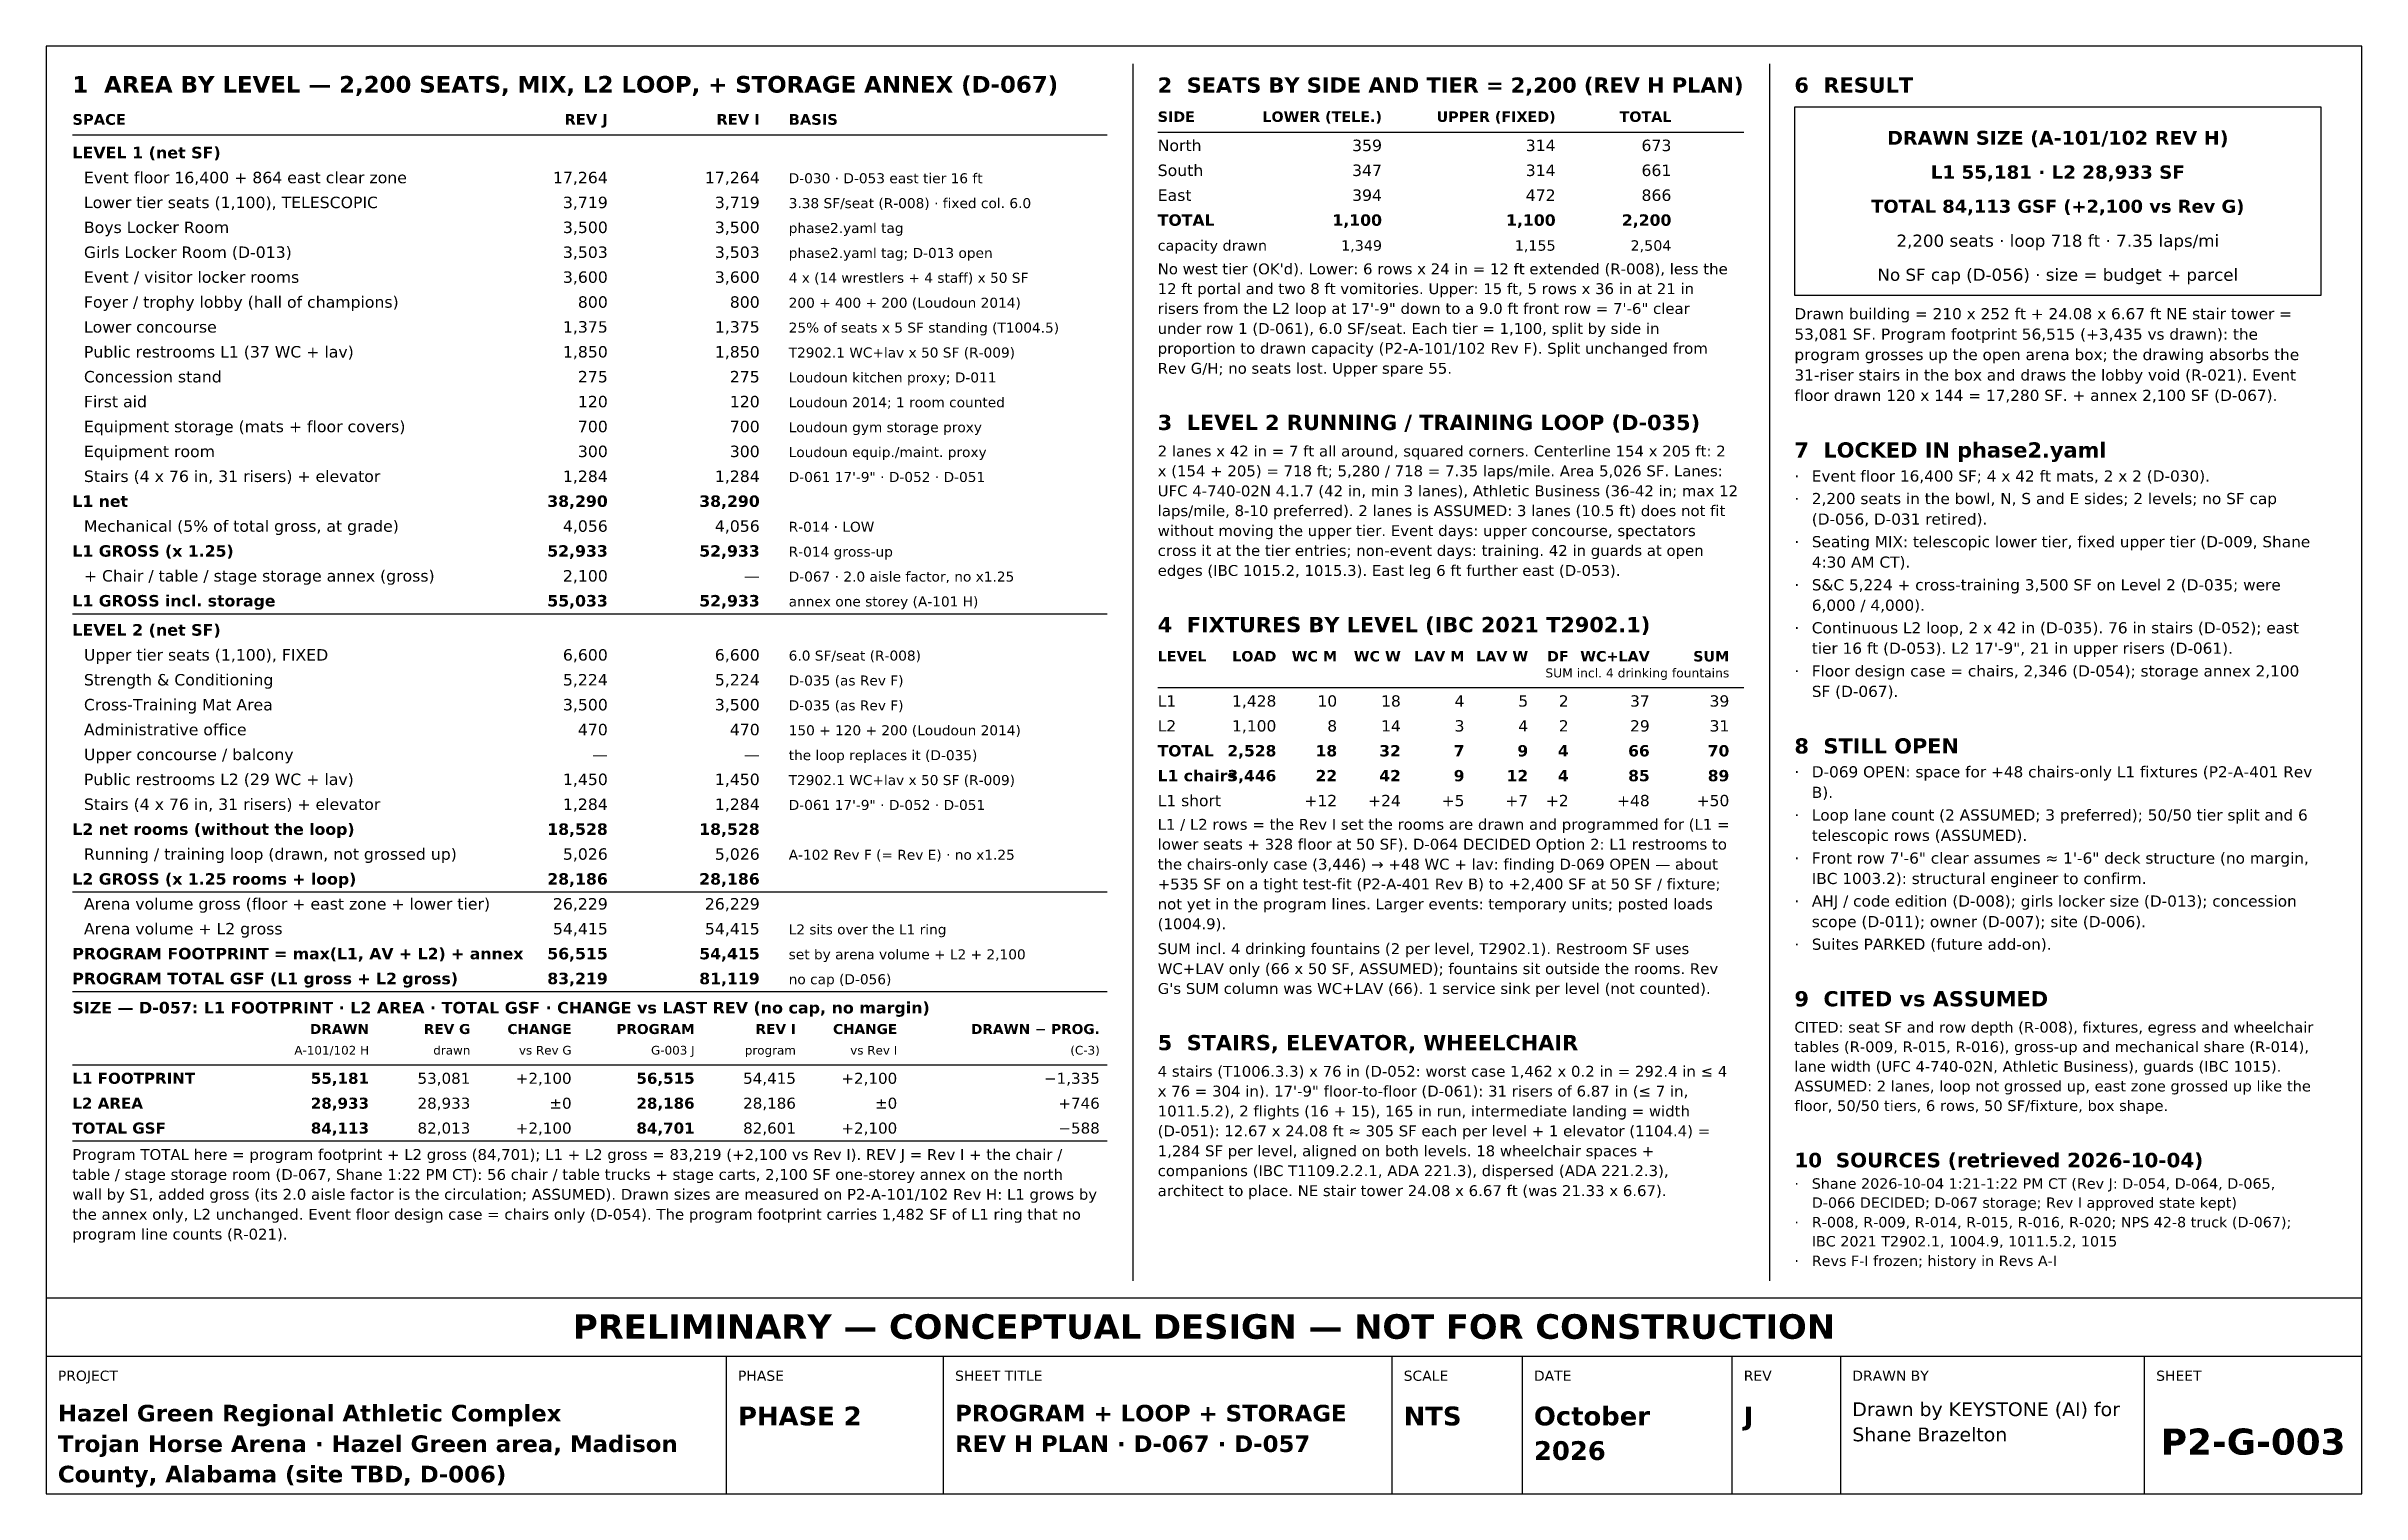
# Model space of a CAD drawing. Header units: inches. Extents: x 0.5 to 16.5, y 0.5 to 10.5.
import ezdxf
from ezdxf.enums import TextEntityAlignment as Align

# ---------------------------------------------------------------- set-up
doc = ezdxf.new("R2010")
doc.units = ezdxf.units.IN
doc.header["$MEASUREMENT"] = 0
for name, color, linetype in [('A-ANNO-TABL', 7, 'Continuous'), ('A-ANNO-TEXT', 7, 'Continuous'), ('G-ANNO-TTLB', 7, 'Continuous')]:
    doc.layers.add(name, color=color, linetype=linetype)
doc.styles.add('KS-BOLD', font='DejaVuSans-Bold.ttf')
doc.styles.add('KS-REG', font='DejaVuSans.ttf')

msp = doc.modelspace()

# ---------------------------------------------------------------- linework, layer by layer
at = {"layer": 'A-ANNO-TABL'}
for p, q in [((0.68, 9.888), (7.83, 9.888)), ((8.18, 9.908), (12.23, 9.908)), ((0.68, 6.58), (7.83, 6.58)), ((8.18, 6.07), (12.23, 6.07)), ((0.68, 4.658), (7.83, 4.658)), ((0.68, 3.97), (7.83, 3.97)), ((0.68, 3.464), (7.83, 3.464)), ((0.68, 2.938), (7.83, 2.938))]:
    msp.add_line(p, q, dxfattribs=at)
at = {"layer": 'A-ANNO-TEXT'}
for p, q in [((8.01, 1.97), (8.01, 10.38)), ((12.41, 1.97), (12.41, 10.38))]:
    msp.add_line(p, q, dxfattribs=at)
msp.add_lwpolyline([(12.58, 8.78), (16.22, 8.78), (16.22, 10.08), (12.58, 10.08)], close=True, dxfattribs=at)
at = {"layer": 'G-ANNO-TTLB'}
for p, q in [((0.5, 1.45), (16.5, 1.45)), ((5.2, 0.5), (5.2, 1.45)), ((6.7, 0.5), (6.7, 1.45)), ((9.8, 0.5), (9.8, 1.45)), ((10.7, 0.5), (10.7, 1.45)), ((12.15, 0.5), (12.15, 1.45)), ((12.9, 0.5), (12.9, 1.45)), ((15, 0.5), (15, 1.45))]:
    msp.add_line(p, q, dxfattribs=at)
for points in [[(0.5, 0.5), (16.5, 0.5), (16.5, 10.5), (0.5, 10.5)], [(0.5, 1.45), (16.5, 1.45), (16.5, 1.85), (0.5, 1.85)]]:
    msp.add_lwpolyline(points, close=True, dxfattribs=at)

# ---------------------------------------------------------------- texts
at = {"layer": 'A-ANNO-TABL'}
for s, height, style, p in [('SPACE', 0.074, 'KS-BOLD', (0.68, 9.958)), ('BASIS', 0.074, 'KS-BOLD', (5.63, 9.958)), ('SIDE', 0.072, 'KS-BOLD', (8.18, 9.978)), ('LEVEL 1 (net SF)', 0.08, 'KS-BOLD', (0.68, 9.726)), ('North', 0.079, 'KS-REG', (8.18, 9.776)), ('Event floor 16,400 + 864 east clear zone', 0.079, 'KS-REG', (0.76, 9.554)), ('D-030 · D-053 east tier 16 ft', 0.069, 'KS-REG', (5.63, 9.554)), ('South', 0.079, 'KS-REG', (8.18, 9.604)), ('Lower tier seats (1,100), TELESCOPIC', 0.079, 'KS-REG', (0.76, 9.382)), ('3.38 SF/seat (R-008) · fixed col. 6.0', 0.069, 'KS-REG', (5.63, 9.382)), ('East', 0.079, 'KS-REG', (8.18, 9.432)), ('Boys Locker Room', 0.079, 'KS-REG', (0.76, 9.21)), ('phase2.yaml tag', 0.069, 'KS-REG', (5.63, 9.21)), ('TOTAL', 0.079, 'KS-BOLD', (8.18, 9.26)), ('Girls Locker Room (D-013)', 0.079, 'KS-REG', (0.76, 9.038)), ('capacity drawn', 0.072, 'KS-REG', (8.18, 9.088)), ('phase2.yaml tag; D-013 open', 0.069, 'KS-REG', (5.63, 9.038)), ('Event / visitor locker rooms', 0.079, 'KS-REG', (0.76, 8.866)), ('4 x (14 wrestlers + 4 staff) x 50 SF', 0.069, 'KS-REG', (5.63, 8.866)), ('Foyer / trophy lobby (hall of champions)', 0.079, 'KS-REG', (0.76, 8.694)), ('200 + 400 + 200 (Loudoun 2014)', 0.069, 'KS-REG', (5.63, 8.694)), ('Lower concourse', 0.079, 'KS-REG', (0.76, 8.522)), ('25% of seats x 5 SF standing (T1004.5)', 0.069, 'KS-REG', (5.63, 8.522)), ('Public restrooms L1 (37 WC + lav)', 0.079, 'KS-REG', (0.76, 8.35)), ('T2902.1 WC+lav x 50 SF (R-009)', 0.069, 'KS-REG', (5.63, 8.35)), ('Concession stand', 0.079, 'KS-REG', (0.76, 8.178)), ('Loudoun kitchen proxy; D-011', 0.069, 'KS-REG', (5.63, 8.178)), ('First aid', 0.079, 'KS-REG', (0.76, 8.006)), ('Loudoun 2014; 1 room counted', 0.069, 'KS-REG', (5.63, 8.006)), ('Equipment storage (mats + floor covers)', 0.079, 'KS-REG', (0.76, 7.834)), ('Loudoun gym storage proxy', 0.069, 'KS-REG', (5.63, 7.834)), ('Equipment room', 0.079, 'KS-REG', (0.76, 7.662)), ('Loudoun equip./maint. proxy', 0.069, 'KS-REG', (5.63, 7.662)), ('Stairs (4 x 76 in, 31 risers) + elevator', 0.079, 'KS-REG', (0.76, 7.49)), ('D-061 17\'-9" · D-052 · D-051', 0.069, 'KS-REG', (5.63, 7.49)), ('L1 net', 0.079, 'KS-BOLD', (0.68, 7.318)), ('Mechanical (5% of total gross, at grade)', 0.079, 'KS-REG', (0.76, 7.146)), ('R-014 · LOW', 0.069, 'KS-REG', (5.63, 7.146)), ('L1 GROSS (x 1.25)', 0.079, 'KS-BOLD', (0.68, 6.974)), ('R-014 gross-up', 0.069, 'KS-REG', (5.63, 6.974)), ('+ Chair / table / stage storage annex (gross)', 0.079, 'KS-REG', (0.76, 6.802)), ('D-067 · 2.0 aisle factor, no x1.25', 0.069, 'KS-REG', (5.63, 6.802)), ('L1 GROSS incl. storage', 0.079, 'KS-BOLD', (0.68, 6.63)), ('annex one storey (A-101 H)', 0.069, 'KS-REG', (5.63, 6.63)), ('LEVEL 2 (net SF)', 0.08, 'KS-BOLD', (0.68, 6.428)), ('Upper tier seats (1,100), FIXED', 0.079, 'KS-REG', (0.76, 6.256)), ('6.0 SF/seat (R-008)', 0.069, 'KS-REG', (5.63, 6.256)), ('LEVEL', 0.072, 'KS-BOLD', (8.18, 6.25)), ('Strength & Conditioning', 0.079, 'KS-REG', (0.76, 6.084)), ('D-035 (as Rev F)', 0.069, 'KS-REG', (5.63, 6.084)), ('Cross-Training Mat Area', 0.079, 'KS-REG', (0.76, 5.912)), ('D-035 (as Rev F)', 0.069, 'KS-REG', (5.63, 5.912)), ('L1', 0.078, 'KS-REG', (8.18, 5.938)), ('Administrative office', 0.079, 'KS-REG', (0.76, 5.74)), ('150 + 120 + 200 (Loudoun 2014)', 0.069, 'KS-REG', (5.63, 5.74)), ('L2', 0.078, 'KS-REG', (8.18, 5.766)), ('Upper concourse / balcony', 0.079, 'KS-REG', (0.76, 5.568)), ('the loop replaces it (D-035)', 0.069, 'KS-REG', (5.63, 5.568)), ('TOTAL', 0.078, 'KS-BOLD', (8.18, 5.594)), ('Public restrooms L2 (29 WC + lav)', 0.079, 'KS-REG', (0.76, 5.396)), ('T2902.1 WC+lav x 50 SF (R-009)', 0.069, 'KS-REG', (5.63, 5.396)), ('L1 chairs', 0.078, 'KS-BOLD', (8.18, 5.422)), ('Stairs (4 x 76 in, 31 risers) + elevator', 0.079, 'KS-REG', (0.76, 5.224)), ('D-061 17\'-9" · D-052 · D-051', 0.069, 'KS-REG', (5.63, 5.224)), ('L1 short', 0.078, 'KS-REG', (8.18, 5.25)), ('L2 net rooms (without the loop)', 0.079, 'KS-BOLD', (0.68, 5.052)), ('Running / training loop (drawn, not grossed up)', 0.079, 'KS-REG', (0.76, 4.88)), ('A-102 Rev F (= Rev E) · no x1.25', 0.069, 'KS-REG', (5.63, 4.88)), ('L2 GROSS (x 1.25 rooms + loop)', 0.079, 'KS-BOLD', (0.68, 4.708)), ('Arena volume gross (floor + east zone + lower tier)', 0.079, 'KS-REG', (0.76, 4.536)), ('Arena volume + L2 gross', 0.079, 'KS-REG', (0.76, 4.364)), ('L2 sits over the L1 ring', 0.069, 'KS-REG', (5.63, 4.364)), ('PROGRAM FOOTPRINT = max(L1, AV + L2) + annex', 0.079, 'KS-BOLD', (0.68, 4.192)), ('set by arena volume + L2 + 2,100', 0.069, 'KS-REG', (5.63, 4.192)), ('PROGRAM TOTAL GSF (L1 gross + L2 gross)', 0.079, 'KS-BOLD', (0.68, 4.02)), ('no cap (D-056)', 0.069, 'KS-REG', (5.63, 4.02)), ('SIZE — D-057: L1 FOOTPRINT · L2 AREA · TOTAL GSF · CHANGE vs LAST REV (no cap, no margin)', 0.08, 'KS-BOLD', (0.68, 3.818)), ('L1 FOOTPRINT', 0.076, 'KS-BOLD', (0.68, 3.332)), ('L2 AREA', 0.076, 'KS-BOLD', (0.68, 3.16)), ('TOTAL GSF', 0.076, 'KS-BOLD', (0.68, 2.988))]:
    msp.add_text(s, height=height, dxfattribs=dict(at, style=style)).set_placement(p)
for s, height, style, p in [('REV J', 0.074, 'KS-BOLD', (4.38, 9.958)), ('REV I', 0.074, 'KS-BOLD', (5.43, 9.958)), ('LOWER (TELE.)', 0.072, 'KS-BOLD', (9.73, 9.978)), ('UPPER (FIXED)', 0.072, 'KS-BOLD', (10.93, 9.978)), ('TOTAL', 0.072, 'KS-BOLD', (11.73, 9.978)), ('359', 0.079, 'KS-REG', (9.73, 9.776)), ('314', 0.079, 'KS-REG', (10.93, 9.776)), ('673', 0.079, 'KS-REG', (11.73, 9.776)), ('17,264', 0.079, 'KS-REG', (4.38, 9.554)), ('17,264', 0.079, 'KS-REG', (5.43, 9.554)), ('347', 0.079, 'KS-REG', (9.73, 9.604)), ('314', 0.079, 'KS-REG', (10.93, 9.604)), ('661', 0.079, 'KS-REG', (11.73, 9.604)), ('3,719', 0.079, 'KS-REG', (4.38, 9.382)), ('3,719', 0.079, 'KS-REG', (5.43, 9.382)), ('394', 0.079, 'KS-REG', (9.73, 9.432)), ('472', 0.079, 'KS-REG', (10.93, 9.432)), ('866', 0.079, 'KS-REG', (11.73, 9.432)), ('3,500', 0.079, 'KS-REG', (4.38, 9.21)), ('3,500', 0.079, 'KS-REG', (5.43, 9.21)), ('1,100', 0.079, 'KS-BOLD', (9.73, 9.26)), ('1,100', 0.079, 'KS-BOLD', (10.93, 9.26)), ('2,200', 0.079, 'KS-BOLD', (11.73, 9.26)), ('1,349', 0.072, 'KS-REG', (9.73, 9.088)), ('1,155', 0.072, 'KS-REG', (10.93, 9.088)), ('2,504', 0.072, 'KS-REG', (11.73, 9.088)), ('3,503', 0.079, 'KS-REG', (4.38, 9.038)), ('3,503', 0.079, 'KS-REG', (5.43, 9.038)), ('3,600', 0.079, 'KS-REG', (4.38, 8.866)), ('3,600', 0.079, 'KS-REG', (5.43, 8.866)), ('800', 0.079, 'KS-REG', (4.38, 8.694)), ('800', 0.079, 'KS-REG', (5.43, 8.694)), ('1,375', 0.079, 'KS-REG', (4.38, 8.522)), ('1,375', 0.079, 'KS-REG', (5.43, 8.522)), ('1,850', 0.079, 'KS-REG', (4.38, 8.35)), ('1,850', 0.079, 'KS-REG', (5.43, 8.35)), ('275', 0.079, 'KS-REG', (4.38, 8.178)), ('275', 0.079, 'KS-REG', (5.43, 8.178)), ('120', 0.079, 'KS-REG', (4.38, 8.006)), ('120', 0.079, 'KS-REG', (5.43, 8.006)), ('700', 0.079, 'KS-REG', (4.38, 7.834)), ('700', 0.079, 'KS-REG', (5.43, 7.834)), ('300', 0.079, 'KS-REG', (4.38, 7.662)), ('300', 0.079, 'KS-REG', (5.43, 7.662)), ('1,284', 0.079, 'KS-REG', (4.38, 7.49)), ('1,284', 0.079, 'KS-REG', (5.43, 7.49)), ('38,290', 0.079, 'KS-BOLD', (4.38, 7.318)), ('38,290', 0.079, 'KS-BOLD', (5.43, 7.318)), ('4,056', 0.079, 'KS-REG', (4.38, 7.146)), ('4,056', 0.079, 'KS-REG', (5.43, 7.146)), ('52,933', 0.079, 'KS-BOLD', (4.38, 6.974)), ('52,933', 0.079, 'KS-BOLD', (5.43, 6.974)), ('2,100', 0.079, 'KS-REG', (4.38, 6.802)), ('—', 0.079, 'KS-REG', (5.43, 6.802)), ('55,033', 0.079, 'KS-BOLD', (4.38, 6.63)), ('52,933', 0.079, 'KS-BOLD', (5.43, 6.63)), ('6,600', 0.079, 'KS-REG', (4.38, 6.256)), ('6,600', 0.079, 'KS-REG', (5.43, 6.256)), ('LOAD', 0.072, 'KS-BOLD', (9, 6.25)), ('WC M', 0.072, 'KS-BOLD', (9.42, 6.25)), ('WC W', 0.072, 'KS-BOLD', (9.86, 6.25)), ('LAV M', 0.072, 'KS-BOLD', (10.3, 6.25)), ('LAV W', 0.072, 'KS-BOLD', (10.74, 6.25)), ('DF', 0.072, 'KS-BOLD', (11.02, 6.25)), ('WC+LAV', 0.072, 'KS-BOLD', (11.58, 6.25)), ('SUM', 0.072, 'KS-BOLD', (12.13, 6.25)), ('5,224', 0.079, 'KS-REG', (4.38, 6.084)), ('5,224', 0.079, 'KS-REG', (5.43, 6.084)), ('SUM incl. 4 drinking fountains', 0.062, 'KS-REG', (12.13, 6.14)), ('3,500', 0.079, 'KS-REG', (4.38, 5.912)), ('3,500', 0.079, 'KS-REG', (5.43, 5.912)), ('1,428', 0.078, 'KS-REG', (9, 5.938)), ('10', 0.078, 'KS-REG', (9.42, 5.938)), ('18', 0.078, 'KS-REG', (9.86, 5.938)), ('4', 0.078, 'KS-REG', (10.3, 5.938)), ('5', 0.078, 'KS-REG', (10.74, 5.938)), ('2', 0.078, 'KS-REG', (11.02, 5.938)), ('37', 0.078, 'KS-REG', (11.58, 5.938)), ('39', 0.078, 'KS-REG', (12.13, 5.938)), ('470', 0.079, 'KS-REG', (4.38, 5.74)), ('470', 0.079, 'KS-REG', (5.43, 5.74)), ('1,100', 0.078, 'KS-REG', (9, 5.766)), ('8', 0.078, 'KS-REG', (9.42, 5.766)), ('14', 0.078, 'KS-REG', (9.86, 5.766)), ('3', 0.078, 'KS-REG', (10.3, 5.766)), ('4', 0.078, 'KS-REG', (10.74, 5.766)), ('2', 0.078, 'KS-REG', (11.02, 5.766)), ('29', 0.078, 'KS-REG', (11.58, 5.766)), ('31', 0.078, 'KS-REG', (12.13, 5.766)), ('—', 0.079, 'KS-REG', (4.38, 5.568)), ('—', 0.079, 'KS-REG', (5.43, 5.568)), ('2,528', 0.078, 'KS-BOLD', (9, 5.594)), ('18', 0.078, 'KS-BOLD', (9.42, 5.594)), ('32', 0.078, 'KS-BOLD', (9.86, 5.594)), ('7', 0.078, 'KS-BOLD', (10.3, 5.594)), ('9', 0.078, 'KS-BOLD', (10.74, 5.594)), ('4', 0.078, 'KS-BOLD', (11.02, 5.594)), ('66', 0.078, 'KS-BOLD', (11.58, 5.594)), ('70', 0.078, 'KS-BOLD', (12.13, 5.594)), ('1,450', 0.079, 'KS-REG', (4.38, 5.396)), ('1,450', 0.079, 'KS-REG', (5.43, 5.396)), ('3,446', 0.078, 'KS-BOLD', (9, 5.422)), ('22', 0.078, 'KS-BOLD', (9.42, 5.422)), ('42', 0.078, 'KS-BOLD', (9.86, 5.422)), ('9', 0.078, 'KS-BOLD', (10.3, 5.422)), ('12', 0.078, 'KS-BOLD', (10.74, 5.422)), ('4', 0.078, 'KS-BOLD', (11.02, 5.422)), ('85', 0.078, 'KS-BOLD', (11.58, 5.422)), ('89', 0.078, 'KS-BOLD', (12.13, 5.422)), ('1,284', 0.079, 'KS-REG', (4.38, 5.224)), ('1,284', 0.079, 'KS-REG', (5.43, 5.224)), ('+12', 0.078, 'KS-REG', (9.42, 5.25)), ('+24', 0.078, 'KS-REG', (9.86, 5.25)), ('+5', 0.078, 'KS-REG', (10.3, 5.25)), ('+7', 0.078, 'KS-REG', (10.74, 5.25)), ('+2', 0.078, 'KS-REG', (11.02, 5.25)), ('+48', 0.078, 'KS-REG', (11.58, 5.25)), ('+50', 0.078, 'KS-REG', (12.13, 5.25)), ('18,528', 0.079, 'KS-BOLD', (4.38, 5.052)), ('18,528', 0.079, 'KS-BOLD', (5.43, 5.052)), ('5,026', 0.079, 'KS-REG', (4.38, 4.88)), ('5,026', 0.079, 'KS-REG', (5.43, 4.88)), ('28,186', 0.079, 'KS-BOLD', (4.38, 4.708)), ('28,186', 0.079, 'KS-BOLD', (5.43, 4.708)), ('26,229', 0.079, 'KS-REG', (4.38, 4.536)), ('26,229', 0.079, 'KS-REG', (5.43, 4.536)), ('54,415', 0.079, 'KS-REG', (4.38, 4.364)), ('54,415', 0.079, 'KS-REG', (5.43, 4.364)), ('56,515', 0.079, 'KS-BOLD', (4.38, 4.192)), ('54,415', 0.079, 'KS-BOLD', (5.43, 4.192)), ('83,219', 0.079, 'KS-BOLD', (4.38, 4.02)), ('81,119', 0.079, 'KS-BOLD', (5.43, 4.02)), ('DRAWN', 0.069, 'KS-BOLD', (2.73, 3.676)), ('REV G', 0.069, 'KS-BOLD', (3.43, 3.676)), ('CHANGE', 0.069, 'KS-BOLD', (4.13, 3.676)), ('PROGRAM', 0.069, 'KS-BOLD', (4.98, 3.676)), ('REV I', 0.069, 'KS-BOLD', (5.68, 3.676)), ('CHANGE', 0.069, 'KS-BOLD', (6.38, 3.676)), ('DRAWN − PROG.', 0.069, 'KS-BOLD', (7.78, 3.676)), ('A-101/102 H', 0.06, 'KS-REG', (2.73, 3.534)), ('drawn', 0.06, 'KS-REG', (3.43, 3.534)), ('vs Rev G', 0.06, 'KS-REG', (4.13, 3.534)), ('G-003 J', 0.06, 'KS-REG', (4.98, 3.534)), ('program', 0.06, 'KS-REG', (5.68, 3.534)), ('vs Rev I', 0.06, 'KS-REG', (6.38, 3.534)), ('(C-3)', 0.06, 'KS-REG', (7.78, 3.534)), ('55,181', 0.076, 'KS-BOLD', (2.73, 3.332)), ('53,081', 0.076, 'KS-REG', (3.43, 3.332)), ('+2,100', 0.076, 'KS-REG', (4.13, 3.332)), ('56,515', 0.076, 'KS-BOLD', (4.98, 3.332)), ('54,415', 0.076, 'KS-REG', (5.68, 3.332)), ('+2,100', 0.076, 'KS-REG', (6.38, 3.332)), ('−1,335', 0.076, 'KS-REG', (7.78, 3.332)), ('28,933', 0.076, 'KS-BOLD', (2.73, 3.16)), ('28,933', 0.076, 'KS-REG', (3.43, 3.16)), ('±0', 0.076, 'KS-REG', (4.13, 3.16)), ('28,186', 0.076, 'KS-BOLD', (4.98, 3.16)), ('28,186', 0.076, 'KS-REG', (5.68, 3.16)), ('±0', 0.076, 'KS-REG', (6.38, 3.16)), ('+746', 0.076, 'KS-REG', (7.78, 3.16)), ('84,113', 0.076, 'KS-BOLD', (2.73, 2.988)), ('82,013', 0.076, 'KS-REG', (3.43, 2.988)), ('+2,100', 0.076, 'KS-REG', (4.13, 2.988)), ('84,701', 0.076, 'KS-BOLD', (4.98, 2.988)), ('82,601', 0.076, 'KS-REG', (5.68, 2.988)), ('+2,100', 0.076, 'KS-REG', (6.38, 2.988)), ('−588', 0.076, 'KS-REG', (7.78, 2.988))]:
    msp.add_text(s, height=height, dxfattribs=dict(at, style=style)).set_placement(p, align=Align.RIGHT)
at = {"layer": 'A-ANNO-TEXT'}
for s, height, style, p in [('1  AREA BY LEVEL — 2,200 SEATS, MIX, L2 LOOP, + STORAGE ANNEX (D-067)', 0.115, 'KS-BOLD', (0.68, 10.18)), ('2  SEATS BY SIDE AND TIER = 2,200 (REV H PLAN)', 0.105, 'KS-BOLD', (8.18, 10.18)), ('6  RESULT', 0.105, 'KS-BOLD', (12.58, 10.18)), ("No west tier (OK'd). Lower: 6 rows x 24 in = 12 ft extended (R-008), less the", 0.075, 'KS-REG', (8.18, 8.925)), ('12 ft portal and two 8 ft vomitories. Upper: 15 ft, 5 rows x 36 in at 21 in', 0.075, 'KS-REG', (8.18, 8.788)), ('risers from the L2 loop at 17\'-9" down to a 9.0 ft front row = 7\'-6" clear', 0.075, 'KS-REG', (8.18, 8.651)), ('Drawn building = 210 x 252 ft + 24.08 x 6.67 ft NE stair tower =', 0.077, 'KS-REG', (12.58, 8.614)), ('under row 1 (D-061), 6.0 SF/seat. Each tier = 1,100, split by side in', 0.075, 'KS-REG', (8.18, 8.513)), ('53,081 SF. Program footprint 56,515 (+3,435 vs drawn): the', 0.077, 'KS-REG', (12.58, 8.473)), ('proportion to drawn capacity (P2-A-101/102 Rev F). Split unchanged from', 0.075, 'KS-REG', (8.18, 8.376)), ('program grosses up the open arena box; the drawing absorbs the', 0.077, 'KS-REG', (12.58, 8.332)), ('Rev G/H; no seats lost. Upper spare 55.', 0.075, 'KS-REG', (8.18, 8.238)), ('31-riser stairs in the box and draws the lobby void (R-021). Event', 0.077, 'KS-REG', (12.58, 8.191)), ('floor drawn 120 x 144 = 17,280 SF. + annex 2,100 SF (D-067).', 0.077, 'KS-REG', (12.58, 8.05)), ('3  LEVEL 2 RUNNING / TRAINING LOOP (D-035)', 0.105, 'KS-BOLD', (8.18, 7.849)), ('2 lanes x 42 in = 7 ft all around, squared corners. Centerline 154 x 205 ft: 2', 0.075, 'KS-REG', (8.18, 7.666)), ('7  LOCKED IN phase2.yaml', 0.105, 'KS-BOLD', (12.58, 7.659)), ('x (154 + 205) = 718 ft; 5,280 / 718 = 7.35 laps/mile. Area 5,026 SF. Lanes:', 0.075, 'KS-REG', (8.18, 7.529)), ('·', 0.077, 'KS-REG', (12.58, 7.493)), ('Event floor 16,400 SF; 4 x 42 ft mats, 2 x 2 (D-030).', 0.077, 'KS-REG', (12.7, 7.493)), ('UFC 4-740-02N 4.1.7 (42 in, min 3 lanes), Athletic Business (36-42 in; max 12', 0.075, 'KS-REG', (8.18, 7.391)), ('·', 0.077, 'KS-REG', (12.58, 7.337)), ('2,200 seats in the bowl, N, S and E sides; 2 levels; no SF cap', 0.077, 'KS-REG', (12.7, 7.337)), ('laps/mile, 8-10 preferred). 2 lanes is ASSUMED: 3 lanes (10.5 ft) does not fit', 0.075, 'KS-REG', (8.18, 7.254)), ('(D-056, D-031 retired).', 0.077, 'KS-REG', (12.7, 7.195)), ('without moving the upper tier. Event days: upper concourse, spectators', 0.075, 'KS-REG', (8.18, 7.116)), ('cross it at the tier entries; non-event days: training. 42 in guards at open', 0.075, 'KS-REG', (8.18, 6.979)), ('·', 0.077, 'KS-REG', (12.58, 7.039)), ('Seating MIX: telescopic lower tier, fixed upper tier (D-009, Shane', 0.077, 'KS-REG', (12.7, 7.039)), ('edges (IBC 1015.2, 1015.3). East leg 6 ft further east (D-053).', 0.075, 'KS-REG', (8.18, 6.841)), ('4:30 AM CT).', 0.077, 'KS-REG', (12.7, 6.898)), ('·', 0.077, 'KS-REG', (12.58, 6.741)), ('S&C 5,224 + cross-training 3,500 SF on Level 2 (D-035; were', 0.077, 'KS-REG', (12.7, 6.741)), ('4  FIXTURES BY LEVEL (IBC 2021 T2902.1)', 0.105, 'KS-BOLD', (8.18, 6.452)), ('6,000 / 4,000).', 0.077, 'KS-REG', (12.7, 6.6)), ('·', 0.077, 'KS-REG', (12.58, 6.444)), ('Continuous L2 loop, 2 x 42 in (D-035). 76 in stairs (D-052); east', 0.077, 'KS-REG', (12.7, 6.444)), ('tier 16 ft (D-053). L2 17\'-9", 21 in upper risers (D-061).', 0.077, 'KS-REG', (12.7, 6.303)), ('·', 0.077, 'KS-REG', (12.58, 6.146)), ('SF (D-067).', 0.077, 'KS-REG', (12.7, 6.005)), ('Floor design case = chairs, 2,346 (D-054); storage annex 2,100', 0.077, 'KS-REG', (12.7, 6.146)), ('8  STILL OPEN', 0.105, 'KS-BOLD', (12.58, 5.614)), ('·', 0.077, 'KS-REG', (12.58, 5.449)), ('D-069 OPEN: space for +48 chairs-only L1 fixtures (P2-A-401 Rev', 0.077, 'KS-REG', (12.7, 5.449)), ('B).', 0.077, 'KS-REG', (12.7, 5.307)), ('L1 / L2 rows = the Rev I set the rooms are drawn and programmed for (L1 =', 0.075, 'KS-REG', (8.18, 5.087)), ('·', 0.077, 'KS-REG', (12.58, 5.151)), ('Loop lane count (2 ASSUMED; 3 preferred); 50/50 tier split and 6', 0.077, 'KS-REG', (12.7, 5.151)), ('lower seats + 328 floor at 50 SF). D-064 DECIDED Option 2: L1 restrooms to', 0.075, 'KS-REG', (8.18, 4.95)), ('telescopic rows (ASSUMED).', 0.077, 'KS-REG', (12.7, 5.01)), ('the chairs-only case (3,446) → +48 WC + lav: finding D-069 OPEN — about', 0.075, 'KS-REG', (8.18, 4.812)), ('·', 0.077, 'KS-REG', (12.58, 4.853)), ('Front row 7\'-6" clear assumes ≈ 1\'-6" deck structure (no margin,', 0.077, 'KS-REG', (12.7, 4.853)), ('+535 SF on a tight test-fit (P2-A-401 Rev B) to +2,400 SF at 50 SF / fixture;', 0.075, 'KS-REG', (8.18, 4.675)), ('IBC 1003.2): structural engineer to confirm.', 0.077, 'KS-REG', (12.7, 4.712)), ('not yet in the program lines. Larger events: temporary units; posted loads', 0.075, 'KS-REG', (8.18, 4.537)), ('·', 0.077, 'KS-REG', (12.58, 4.556)), ('AHJ / code edition (D-008); girls locker size (D-013); concession', 0.077, 'KS-REG', (12.7, 4.556)), ('scope (D-011); owner (D-007); site (D-006).', 0.077, 'KS-REG', (12.7, 4.414)), ('(1004.9).', 0.075, 'KS-REG', (8.18, 4.4)), ('Suites PARKED (future add-on).', 0.077, 'KS-REG', (12.7, 4.258)), ('WC+LAV only (66 x 50 SF, ASSUMED); fountains sit outside the rooms. Rev', 0.075, 'KS-REG', (8.18, 4.09)), ('SUM incl. 4 drinking fountains (2 per level, T2902.1). Restroom SF uses', 0.075, 'KS-REG', (8.18, 4.228)), ('·', 0.077, 'KS-REG', (12.58, 4.258)), ("G's SUM column was WC+LAV (66). 1 service sink per level (not counted).", 0.075, 'KS-REG', (8.18, 3.953)), ('9  CITED vs ASSUMED', 0.105, 'KS-BOLD', (12.58, 3.867)), ('CITED: seat SF and row depth (R-008), fixtures, egress and wheelchair', 0.074, 'KS-REG', (12.58, 3.686)), ('5  STAIRS, ELEVATOR, WHEELCHAIR', 0.105, 'KS-BOLD', (8.18, 3.564)), ('tables (R-009, R-015, R-016), gross-up and mechanical share (R-014),', 0.074, 'KS-REG', (12.58, 3.551)), ('4 stairs (T1006.3.3) x 76 in (D-052: worst case 1,462 x 0.2 in = 292.4 in ≤ 4', 0.075, 'KS-REG', (8.18, 3.381)), ('lane width (UFC 4-740-02N, Athletic Business), guards (IBC 1015).', 0.074, 'KS-REG', (12.58, 3.415)), ('x 76 = 304 in). 17\'-9" floor-to-floor (D-061): 31 risers of 6.87 in (≤ 7 in,', 0.075, 'KS-REG', (8.18, 3.244)), ('ASSUMED: 2 lanes, loop not grossed up, east zone grossed up like the', 0.074, 'KS-REG', (12.58, 3.279)), ('floor, 50/50 tiers, 6 rows, 50 SF/fixture, box shape.', 0.074, 'KS-REG', (12.58, 3.144)), ('(D-051): 12.67 x 24.08 ft ≈ 305 SF each per level + 1 elevator (1104.4) =', 0.075, 'KS-REG', (8.18, 2.969)), ('1011.5.2), 2 flights (16 + 15), 165 in run, intermediate landing = width', 0.075, 'KS-REG', (8.18, 3.106)), ('Program TOTAL here = program footprint + L2 gross (84,701); L1 + L2 gross = 83,219 (+2,100 vs Rev I). REV J = Rev I + the chair /', 0.075, 'KS-REG', (0.68, 2.806)), ('1,284 SF per level, aligned on both levels. 18 wheelchair spaces +', 0.075, 'KS-REG', (8.18, 2.831)), ('table / stage storage room (D-067, Shane 1:22 PM CT): 56 chair / table trucks + stage carts, 2,100 SF one-storey annex on the north', 0.075, 'KS-REG', (0.68, 2.668)), ('companions (IBC T1109.2.2.1, ADA 221.3), dispersed (ADA 221.2.3),', 0.075, 'KS-REG', (8.18, 2.694)), ('10  SOURCES (retrieved 2026-10-04)', 0.1, 'KS-BOLD', (12.58, 2.755)), ('wall by S1, added gross (its 2.0 aisle factor is the circulation; ASSUMED). Drawn sizes are measured on P2-A-101/102 Rev H: L1 grows by', 0.075, 'KS-REG', (0.68, 2.531)), ('architect to place. NE stair tower 24.08 x 6.67 ft (was 21.33 x 6.67).', 0.075, 'KS-REG', (8.18, 2.556)), ('·', 0.072, 'KS-REG', (12.58, 2.607)), ('Shane 2026-10-04 1:21-1:22 PM CT (Rev J: D-054, D-064, D-065,', 0.072, 'KS-REG', (12.7, 2.607)), ('the annex only, L2 unchanged. Event floor design case = chairs only (D-054). The program footprint carries 1,482 SF of L1 ring that no', 0.075, 'KS-REG', (0.68, 2.393)), ('D-066 DECIDED; D-067 storage; Rev I approved state kept)', 0.072, 'KS-REG', (12.7, 2.475)), ('R-008, R-009, R-014, R-015, R-016, R-020; NPS 42-8 truck (D-067);', 0.072, 'KS-REG', (12.7, 2.34)), ('program line counts (R-021).', 0.075, 'KS-REG', (0.68, 2.256)), ('·', 0.072, 'KS-REG', (12.58, 2.34)), ('IBC 2021 T2902.1, 1004.9, 1011.5.2, 1015', 0.072, 'KS-REG', (12.7, 2.208)), ('·', 0.072, 'KS-REG', (12.58, 2.073)), ('Revs F-I frozen; history in Revs A-I', 0.072, 'KS-REG', (12.7, 2.073))]:
    msp.add_text(s, height=height, dxfattribs=dict(at, style=style)).set_placement(p)
for s, height, style, p in [('DRAWN SIZE (A-101/102 REV H)', 0.096, 'KS-BOLD', (14.4, 9.82)), ('L1 55,181 · L2 28,933 SF', 0.092, 'KS-BOLD', (14.4, 9.585)), ('TOTAL 84,113 GSF (+2,100 vs Rev G)', 0.09, 'KS-BOLD', (14.4, 9.35)), ('2,200 seats · loop 718 ft · 7.35 laps/mi', 0.084, 'KS-REG', (14.4, 9.115)), ('No SF cap (D-056) · size = budget + parcel', 0.084, 'KS-REG', (14.4, 8.88))]:
    msp.add_text(s, height=height, dxfattribs=dict(at, style=style)).set_placement(p, align=Align.CENTER)
at = {"layer": 'G-ANNO-TTLB', "style": 'KS-BOLD'}
for s, height, p in [('PRELIMINARY — CONCEPTUAL DESIGN — NOT FOR CONSTRUCTION', 0.17, (8.5, 1.57)), ('P2-G-003', 0.18, (15.75, 0.77))]:
    msp.add_text(s, height=height, dxfattribs=at).set_placement(p, align=Align.CENTER)
at = {"layer": 'G-ANNO-TTLB'}
for s, height, style, p in [('PROJECT', 0.07, 'KS-REG', (0.58, 1.28)), ('PHASE', 0.07, 'KS-REG', (5.28, 1.28)), ('SHEET TITLE', 0.07, 'KS-REG', (6.78, 1.28)), ('SCALE', 0.07, 'KS-REG', (9.88, 1.28)), ('DATE', 0.07, 'KS-REG', (10.78, 1.28)), ('REV', 0.07, 'KS-REG', (12.23, 1.28)), ('DRAWN BY', 0.07, 'KS-REG', (12.98, 1.28)), ('SHEET', 0.07, 'KS-REG', (15.08, 1.28)), ('Drawn by KEYSTONE (AI) for', 0.095, 'KS-REG', (12.98, 1.036)), ('Hazel Green Regional Athletic Complex', 0.115, 'KS-BOLD', (0.58, 0.999)), ('PHASE 2', 0.13, 'KS-BOLD', (5.28, 0.972)), ('PROGRAM + LOOP + STORAGE', 0.115, 'KS-BOLD', (6.78, 0.999)), ('NTS', 0.13, 'KS-BOLD', (9.88, 0.972)), ('October', 0.13, 'KS-BOLD', (10.78, 0.972)), ('J', 0.13, 'KS-BOLD', (12.23, 0.972)), ('Shane Brazelton', 0.095, 'KS-REG', (12.98, 0.862)), ('Trojan Horse Arena · Hazel Green area, Madison', 0.115, 'KS-BOLD', (0.58, 0.788)), ('REV H PLAN · D-067 · D-057', 0.115, 'KS-BOLD', (6.78, 0.788)), ('2026', 0.13, 'KS-BOLD', (10.78, 0.733)), ('County, Alabama (site TBD, D-006)', 0.115, 'KS-BOLD', (0.58, 0.578))]:
    msp.add_text(s, height=height, dxfattribs=dict(at, style=style)).set_placement(p)

doc.saveas('drawing.dxf')
